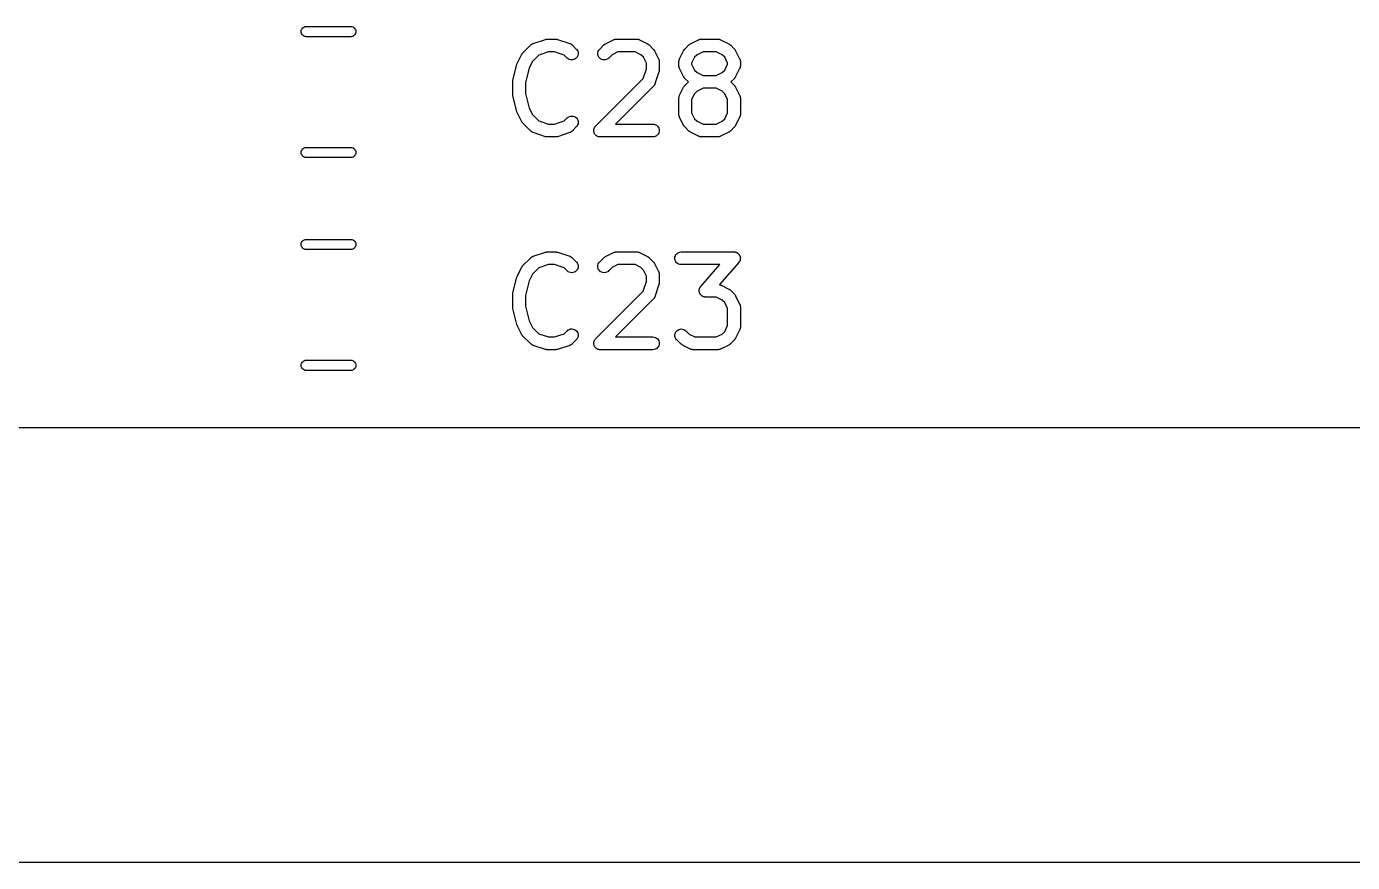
# Model space of a CAD drawing. Extents: x 50 to 150, y -150 to -50.
# Drawn here: x 98.95 to 114.53, y -150.05 to -140.23 of the extents above; entities that cross this region are included whole.
import ezdxf

# ---------------------------------------------------------------- set-up
doc = ezdxf.new("R2010")
doc.units = 0
doc.layers.add('BLACK', color=7, linetype='CONTINUOUS')

msp = doc.modelspace()

# ---------------------------------------------------------------- linework, layer by layer
at = {"layer": 'BLACK', "linetype": 'CONTINUOUS'}
for p, q in [((102.178, -140.29), (102.18, -140.278)), ((102.18, -140.302), (102.178, -140.29)), ((102.18, -140.278), (102.183, -140.267)), ((102.183, -140.313), (102.18, -140.302)), ((102.183, -140.267), (102.189, -140.257)), ((102.189, -140.323), (102.183, -140.313)), ((102.189, -140.257), (102.196, -140.247)), ((102.196, -140.247), (102.205, -140.24)), ((102.205, -140.24), (102.216, -140.234)), ((102.216, -140.234), (102.227, -140.231)), ((102.227, -140.231), (102.236, -140.23)), ((102.236, -140.23), (102.764, -140.23)), ((102.764, -140.23), (102.773, -140.231)), ((102.773, -140.231), (102.784, -140.234)), ((102.784, -140.234), (102.795, -140.24)), ((102.795, -140.24), (102.804, -140.247)), ((102.804, -140.247), (102.811, -140.257)), ((102.811, -140.257), (102.817, -140.267)), ((102.817, -140.313), (102.811, -140.323)), ((102.817, -140.267), (102.82, -140.278)), ((102.82, -140.302), (102.817, -140.313)), ((102.82, -140.278), (102.822, -140.29)), ((102.822, -140.29), (102.82, -140.302)), ((102.196, -140.333), (102.189, -140.323)), ((102.205, -140.34), (102.196, -140.333)), ((102.216, -140.346), (102.205, -140.34)), ((102.227, -140.349), (102.216, -140.346)), ((102.236, -140.35), (102.227, -140.349)), ((102.764, -140.35), (102.236, -140.35)), ((102.773, -140.349), (102.764, -140.35)), ((102.784, -140.346), (102.773, -140.349)), ((102.795, -140.34), (102.784, -140.346)), ((102.804, -140.333), (102.795, -140.34)), ((102.811, -140.323), (102.804, -140.333)), ((104.78, -140.542), (104.876, -140.447)), ((104.876, -140.446), (104.878, -140.445)), ((104.876, -140.447), (104.876, -140.446)), ((104.878, -140.445), (104.88, -140.443)), ((104.88, -140.443), (104.884, -140.44)), ((104.884, -140.44), (104.888, -140.437)), ((104.888, -140.437), (104.89, -140.436)), ((104.89, -140.436), (104.891, -140.435)), ((104.891, -140.435), (104.896, -140.433)), ((104.896, -140.433), (104.901, -140.43)), ((104.901, -140.43), (104.903, -140.43)), ((104.903, -140.43), (104.905, -140.429)), ((104.905, -140.429), (105.048, -140.381)), ((105.048, -140.381), (105.049, -140.381)), ((105.049, -140.381), (105.053, -140.38)), ((105.053, -140.38), (105.057, -140.379)), ((105.057, -140.379), (105.06, -140.379)), ((105.06, -140.379), (105.063, -140.378)), ((105.063, -140.378), (105.067, -140.378)), ((105.067, -140.378), (105.071, -140.377)), ((105.071, -140.377), (105.167, -140.377)), ((105.167, -140.377), (105.168, -140.377)), ((105.168, -140.377), (105.172, -140.378)), ((105.172, -140.378), (105.176, -140.378)), ((105.176, -140.378), (105.179, -140.379)), ((105.179, -140.379), (105.182, -140.379)), ((105.182, -140.379), (105.186, -140.38)), ((105.186, -140.38), (105.19, -140.381)), ((105.19, -140.381), (105.333, -140.429)), ((105.333, -140.429), (105.334, -140.429)), ((105.334, -140.429), (105.336, -140.43)), ((105.336, -140.43), (105.338, -140.431)), ((105.338, -140.431), (105.343, -140.433)), ((105.343, -140.433), (105.348, -140.435)), ((105.348, -140.435), (105.349, -140.437)), ((105.349, -140.437), (105.351, -140.438)), ((105.351, -140.438), (105.355, -140.441)), ((105.355, -140.441), (105.359, -140.444)), ((105.359, -140.444), (105.361, -140.446)), ((105.361, -140.446), (105.363, -140.447)), ((105.363, -140.447), (105.41, -140.495)), ((105.685, -140.495), (105.733, -140.447)), ((105.733, -140.446), (105.737, -140.444)), ((105.733, -140.447), (105.733, -140.446)), ((105.737, -140.444), (105.74, -140.441)), ((105.74, -140.441), (105.742, -140.439)), ((105.742, -140.439), (105.745, -140.437)), ((105.745, -140.437), (105.749, -140.435)), ((105.749, -140.435), (105.752, -140.433)), ((105.752, -140.433), (105.847, -140.385)), ((105.847, -140.385), (105.848, -140.385)), ((105.848, -140.385), (105.85, -140.384)), ((105.85, -140.384), (105.852, -140.383)), ((105.852, -140.383), (105.857, -140.382)), ((105.857, -140.382), (105.862, -140.38)), ((105.862, -140.38), (105.864, -140.379)), ((105.864, -140.379), (105.866, -140.379)), ((105.866, -140.379), (105.871, -140.378)), ((105.871, -140.378), (105.877, -140.378)), ((105.877, -140.378), (105.879, -140.378)), ((105.879, -140.378), (105.881, -140.377)), ((105.881, -140.377), (106.119, -140.377)), ((106.119, -140.377), (106.12, -140.377)), ((106.12, -140.377), (106.122, -140.378)), ((106.122, -140.378), (106.124, -140.378)), ((106.124, -140.378), (106.13, -140.378)), ((106.13, -140.378), (106.135, -140.379)), ((106.135, -140.379), (106.137, -140.38)), ((106.137, -140.38), (106.139, -140.38)), ((106.139, -140.38), (106.144, -140.382)), ((106.144, -140.382), (106.149, -140.383)), ((106.149, -140.383), (106.151, -140.385)), ((106.151, -140.385), (106.153, -140.385)), ((106.153, -140.385), (106.248, -140.433)), ((106.248, -140.433), (106.249, -140.433)), ((106.249, -140.433), (106.252, -140.436)), ((106.252, -140.436), (106.256, -140.438)), ((106.256, -140.438), (106.258, -140.44)), ((106.258, -140.44), (106.261, -140.441)), ((106.261, -140.441), (106.264, -140.444)), ((106.264, -140.444), (106.267, -140.447)), ((106.267, -140.447), (106.315, -140.495)), ((106.685, -140.495), (106.733, -140.447)), ((106.733, -140.446), (106.737, -140.444)), ((106.733, -140.447), (106.733, -140.446)), ((106.737, -140.444), (106.74, -140.441)), ((106.74, -140.441), (106.742, -140.439)), ((106.742, -140.439), (106.745, -140.437)), ((106.745, -140.437), (106.749, -140.435)), ((106.749, -140.435), (106.752, -140.433)), ((106.752, -140.433), (106.847, -140.385)), ((106.847, -140.385), (106.848, -140.385)), ((106.848, -140.385), (106.85, -140.384)), ((106.85, -140.384), (106.852, -140.383)), ((106.852, -140.383), (106.857, -140.382)), ((106.857, -140.382), (106.862, -140.38)), ((106.862, -140.38), (106.864, -140.379)), ((106.864, -140.379), (106.866, -140.379)), ((106.866, -140.379), (106.871, -140.378)), ((106.871, -140.378), (106.877, -140.378)), ((106.877, -140.378), (106.879, -140.378)), ((106.879, -140.378), (106.881, -140.377)), ((106.881, -140.377), (107.071, -140.377)), ((107.071, -140.377), (107.072, -140.377)), ((107.072, -140.377), (107.075, -140.378)), ((107.075, -140.378), (107.077, -140.378)), ((107.077, -140.378), (107.082, -140.378)), ((107.082, -140.378), (107.087, -140.379)), ((107.087, -140.379), (107.089, -140.38)), ((107.089, -140.38), (107.091, -140.38)), ((107.091, -140.38), (107.096, -140.382)), ((107.096, -140.382), (107.101, -140.383)), ((107.101, -140.383), (107.103, -140.385)), ((107.103, -140.385), (107.105, -140.385)), ((107.105, -140.385), (107.2, -140.433)), ((107.2, -140.433), (107.201, -140.433)), ((107.201, -140.433), (107.205, -140.436)), ((107.205, -140.436), (107.208, -140.438)), ((107.208, -140.438), (107.211, -140.44)), ((107.211, -140.44), (107.213, -140.441)), ((107.213, -140.441), (107.216, -140.444)), ((107.216, -140.444), (107.22, -140.447)), ((107.22, -140.447), (107.267, -140.495)), ((104.719, -140.657), (104.766, -140.562)), ((104.766, -140.562), (104.767, -140.561)), ((104.767, -140.561), (104.769, -140.557)), ((104.769, -140.557), (104.771, -140.554)), ((104.771, -140.554), (104.773, -140.551)), ((104.773, -140.551), (104.775, -140.548)), ((104.775, -140.548), (104.778, -140.545)), ((104.778, -140.545), (104.78, -140.542)), ((104.969, -140.566), (104.895, -140.64)), ((105.084, -140.527), (104.969, -140.566)), ((105.154, -140.527), (105.084, -140.527)), ((105.269, -140.566), (105.154, -140.527)), ((105.304, -140.601), (105.269, -140.566)), ((105.315, -140.61), (105.304, -140.601)), ((105.328, -140.617), (105.315, -140.61)), ((105.342, -140.621), (105.328, -140.617)), ((105.357, -140.623), (105.342, -140.621)), ((105.371, -140.621), (105.357, -140.623)), ((105.385, -140.617), (105.371, -140.621)), ((105.398, -140.61), (105.385, -140.617)), ((105.41, -140.601), (105.398, -140.61)), ((105.41, -140.495), (105.411, -140.495)), ((105.419, -140.59), (105.41, -140.601)), ((105.411, -140.495), (105.42, -140.507)), ((105.426, -140.577), (105.419, -140.59)), ((105.42, -140.507), (105.427, -140.52)), ((105.431, -140.563), (105.426, -140.577)), ((105.427, -140.52), (105.431, -140.534)), ((105.431, -140.534), (105.432, -140.548)), ((105.432, -140.548), (105.431, -140.563)), ((105.663, -140.547), (105.665, -140.533)), ((105.664, -140.562), (105.663, -140.547)), ((105.669, -140.576), (105.664, -140.562)), ((105.665, -140.533), (105.669, -140.519)), ((105.669, -140.519), (105.676, -140.506)), ((105.675, -140.589), (105.669, -140.576)), ((105.685, -140.6), (105.675, -140.589)), ((105.676, -140.506), (105.685, -140.495)), ((105.696, -140.61), (105.685, -140.6)), ((105.709, -140.617), (105.696, -140.61)), ((105.723, -140.621), (105.709, -140.617)), ((105.737, -140.623), (105.723, -140.621)), ((105.752, -140.621), (105.737, -140.623)), ((105.766, -140.617), (105.752, -140.621)), ((105.779, -140.611), (105.766, -140.617)), ((105.79, -140.601), (105.779, -140.611)), ((105.791, -140.601), (105.79, -140.601)), ((105.83, -140.562), (105.791, -140.601)), ((105.899, -140.527), (105.83, -140.562)), ((106.101, -140.527), (105.899, -140.527)), ((106.17, -140.562), (106.101, -140.527)), ((106.2, -140.592), (106.17, -140.562)), ((106.235, -140.661), (106.2, -140.592)), ((106.315, -140.495), (106.316, -140.495)), ((106.316, -140.495), (106.318, -140.499)), ((106.318, -140.499), (106.321, -140.502)), ((106.321, -140.502), (106.323, -140.504)), ((106.323, -140.504), (106.325, -140.507)), ((106.325, -140.507), (106.327, -140.511)), ((106.327, -140.511), (106.329, -140.514)), ((106.329, -140.514), (106.377, -140.609)), ((106.377, -140.609), (106.377, -140.61)), ((106.377, -140.61), (106.378, -140.612)), ((106.378, -140.612), (106.379, -140.614)), ((106.379, -140.614), (106.38, -140.619)), ((106.38, -140.619), (106.382, -140.624)), ((106.382, -140.624), (106.382, -140.626)), ((106.382, -140.626), (106.383, -140.628)), ((106.383, -140.628), (106.384, -140.633)), ((106.617, -140.627), (106.618, -140.625)), ((106.617, -140.632), (106.617, -140.627)), ((106.618, -140.623), (106.62, -140.618)), ((106.618, -140.625), (106.618, -140.623)), ((106.62, -140.618), (106.622, -140.613)), ((106.622, -140.613), (106.623, -140.611)), ((106.623, -140.609), (106.671, -140.514)), ((106.623, -140.611), (106.623, -140.609)), ((106.671, -140.513), (106.674, -140.51)), ((106.671, -140.514), (106.671, -140.513)), ((106.674, -140.51), (106.676, -140.506)), ((106.676, -140.506), (106.678, -140.503)), ((106.678, -140.503), (106.679, -140.501)), ((106.679, -140.501), (106.682, -140.498)), ((106.682, -140.498), (106.685, -140.495)), ((106.8, -140.592), (106.765, -140.661)), ((106.83, -140.562), (106.8, -140.592)), ((106.899, -140.527), (106.83, -140.562)), ((107.054, -140.527), (106.899, -140.527)), ((107.122, -140.562), (107.054, -140.527)), ((107.153, -140.592), (107.122, -140.562)), ((107.187, -140.661), (107.153, -140.592)), ((107.267, -140.495), (107.268, -140.495)), ((107.268, -140.495), (107.271, -140.499)), ((107.271, -140.499), (107.274, -140.502)), ((107.274, -140.502), (107.275, -140.504)), ((107.275, -140.504), (107.277, -140.507)), ((107.277, -140.507), (107.279, -140.511)), ((107.279, -140.511), (107.281, -140.514)), ((107.281, -140.514), (107.329, -140.609)), ((107.329, -140.609), (107.329, -140.61)), ((107.329, -140.61), (107.33, -140.612)), ((107.33, -140.612), (107.331, -140.614)), ((107.331, -140.614), (107.333, -140.619)), ((107.333, -140.619), (107.334, -140.624)), ((107.334, -140.624), (107.335, -140.626)), ((107.335, -140.626), (107.335, -140.628)), ((107.335, -140.628), (107.336, -140.633)), ((104.665, -140.863), (104.713, -140.672)), ((104.713, -140.671), (104.716, -140.664)), ((104.713, -140.672), (104.713, -140.671)), ((104.713, -140.671), (104.713, -140.671)), ((104.713, -140.671), (104.713, -140.671)), ((104.716, -140.664), (104.718, -140.658)), ((104.718, -140.658), (104.719, -140.657)), ((104.719, -140.657), (104.719, -140.657)), ((104.856, -140.717), (104.813, -140.89)), ((104.895, -140.64), (104.856, -140.717)), ((106.196, -140.84), (106.235, -140.726)), ((106.235, -140.726), (106.235, -140.661)), ((106.381, -140.762), (106.333, -140.905)), ((106.382, -140.758), (106.381, -140.762)), ((106.383, -140.754), (106.382, -140.758)), ((106.384, -140.748), (106.383, -140.751)), ((106.383, -140.751), (106.383, -140.754)), ((106.384, -140.633), (106.384, -140.638)), ((106.384, -140.638), (106.384, -140.641)), ((106.384, -140.641), (106.385, -140.643)), ((106.385, -140.739), (106.384, -140.743)), ((106.384, -140.743), (106.384, -140.748)), ((106.385, -140.643), (106.385, -140.738)), ((106.385, -140.738), (106.385, -140.739)), ((106.615, -140.642), (106.616, -140.64)), ((106.615, -140.643), (106.615, -140.642)), ((106.615, -140.69), (106.615, -140.643)), ((106.616, -140.693), (106.615, -140.69)), ((106.616, -140.637), (106.617, -140.632)), ((106.616, -140.64), (106.616, -140.637)), ((106.616, -140.695), (106.616, -140.693)), ((106.616, -140.7), (106.616, -140.695)), ((106.617, -140.705), (106.616, -140.7)), ((106.618, -140.707), (106.617, -140.705)), ((106.618, -140.709), (106.618, -140.707)), ((106.62, -140.714), (106.618, -140.709)), ((106.621, -140.719), (106.62, -140.714)), ((106.622, -140.721), (106.621, -140.719)), ((106.623, -140.723), (106.622, -140.721)), ((106.623, -140.724), (106.623, -140.723)), ((106.671, -140.819), (106.623, -140.724)), ((106.765, -140.661), (106.765, -140.673)), ((106.765, -140.673), (106.8, -140.741)), ((106.8, -140.741), (106.83, -140.772)), ((106.83, -140.772), (106.899, -140.806)), ((107.054, -140.806), (107.122, -140.772)), ((107.122, -140.772), (107.153, -140.741)), ((107.153, -140.741), (107.187, -140.673)), ((107.187, -140.673), (107.187, -140.661)), ((107.329, -140.724), (107.281, -140.819)), ((107.33, -140.722), (107.329, -140.724)), ((107.331, -140.72), (107.33, -140.722)), ((107.332, -140.715), (107.331, -140.72)), ((107.334, -140.71), (107.332, -140.715)), ((107.335, -140.708), (107.334, -140.71)), ((107.336, -140.701), (107.335, -140.706)), ((107.335, -140.706), (107.335, -140.708)), ((107.336, -140.633), (107.337, -140.638)), ((107.337, -140.696), (107.336, -140.701)), ((107.337, -140.638), (107.337, -140.641)), ((107.337, -140.641), (107.337, -140.643)), ((107.337, -140.643), (107.337, -140.69)), ((107.337, -140.69), (107.337, -140.692)), ((107.337, -140.692), (107.337, -140.694)), ((107.337, -140.694), (107.337, -140.696)), ((104.663, -140.877), (104.664, -140.871)), ((104.663, -140.879), (104.663, -140.877)), ((104.663, -140.88), (104.663, -140.879)), ((104.663, -140.881), (104.663, -140.88)), ((104.663, -141.024), (104.663, -140.881)), ((104.664, -140.871), (104.665, -140.865)), ((104.665, -140.864), (104.665, -140.863)), ((104.665, -140.865), (104.665, -140.864)), ((104.813, -140.89), (104.813, -141.015)), ((105.637, -141.399), (106.196, -140.84)), ((106.315, -140.934), (105.872, -141.377)), ((106.316, -140.932), (106.315, -140.934)), ((106.318, -140.931), (106.316, -140.932)), ((106.321, -140.927), (106.318, -140.931)), ((106.324, -140.923), (106.321, -140.927)), ((106.325, -140.921), (106.324, -140.923)), ((106.327, -140.919), (106.325, -140.921)), ((106.329, -140.914), (106.327, -140.919)), ((106.331, -140.91), (106.329, -140.914)), ((106.332, -140.908), (106.331, -140.91)), ((106.333, -140.906), (106.332, -140.908)), ((106.333, -140.905), (106.333, -140.906)), ((106.673, -140.823), (106.671, -140.819)), ((106.671, -140.942), (106.674, -140.938)), ((106.675, -140.827), (106.673, -140.823)), ((106.674, -140.938), (106.676, -140.934)), ((106.677, -140.829), (106.675, -140.827)), ((106.676, -140.934), (106.678, -140.932)), ((106.679, -140.832), (106.677, -140.829)), ((106.678, -140.932), (106.679, -140.929)), ((106.682, -140.835), (106.679, -140.832)), ((106.679, -140.929), (106.682, -140.926)), ((106.684, -140.838), (106.682, -140.835)), ((106.682, -140.926), (106.685, -140.923)), ((106.685, -140.839), (106.684, -140.838)), ((106.727, -140.881), (106.685, -140.839)), ((106.685, -140.923), (106.727, -140.881)), ((106.899, -140.806), (107.054, -140.806)), ((107.267, -140.839), (107.225, -140.881)), ((107.225, -140.881), (107.267, -140.923)), ((107.27, -140.835), (107.267, -140.839)), ((107.267, -140.923), (107.268, -140.924)), ((107.268, -140.924), (107.271, -140.927)), ((107.273, -140.832), (107.27, -140.835)), ((107.271, -140.927), (107.274, -140.93)), ((107.275, -140.83), (107.273, -140.832)), ((107.274, -140.93), (107.275, -140.933)), ((107.277, -140.827), (107.275, -140.83)), ((107.275, -140.933), (107.277, -140.935)), ((107.279, -140.824), (107.277, -140.827)), ((107.277, -140.935), (107.279, -140.939)), ((107.281, -140.82), (107.279, -140.824)), ((107.279, -140.939), (107.281, -140.943)), ((107.281, -140.819), (107.281, -140.82)), ((104.663, -141.025), (104.663, -141.024)), ((104.663, -141.026), (104.663, -141.025)), ((104.664, -141.032), (104.663, -141.026)), ((104.665, -141.038), (104.664, -141.032)), ((104.665, -141.04), (104.665, -141.038)), ((104.665, -141.041), (104.665, -141.04)), ((104.665, -141.042), (104.665, -141.041)), ((104.713, -141.232), (104.665, -141.042)), ((104.813, -141.015), (104.856, -141.188)), ((106.615, -141.07), (106.616, -141.068)), ((106.615, -141.071), (106.615, -141.07)), ((106.615, -141.262), (106.615, -141.071)), ((106.616, -141.066), (106.617, -141.061)), ((106.616, -141.068), (106.616, -141.066)), ((106.617, -141.056), (106.618, -141.054)), ((106.617, -141.061), (106.617, -141.056)), ((106.618, -141.052), (106.62, -141.047)), ((106.618, -141.054), (106.618, -141.052)), ((106.62, -141.047), (106.622, -141.042)), ((106.622, -141.042), (106.623, -141.04)), ((106.623, -141.038), (106.671, -140.943)), ((106.623, -141.04), (106.623, -141.038)), ((106.671, -140.943), (106.671, -140.942)), ((106.8, -141.021), (106.765, -141.089)), ((106.765, -141.089), (106.765, -141.244)), ((106.83, -140.99), (106.8, -141.021)), ((106.899, -140.956), (106.83, -140.99)), ((107.054, -140.956), (106.899, -140.956)), ((107.122, -140.99), (107.054, -140.956)), ((107.153, -141.021), (107.122, -140.99)), ((107.187, -141.089), (107.153, -141.021)), ((107.187, -141.244), (107.187, -141.089)), ((107.281, -140.943), (107.329, -141.038)), ((107.329, -141.038), (107.329, -141.039)), ((107.329, -141.039), (107.33, -141.041)), ((107.33, -141.041), (107.331, -141.043)), ((107.331, -141.043), (107.333, -141.048)), ((107.333, -141.048), (107.334, -141.053)), ((107.334, -141.053), (107.335, -141.055)), ((107.335, -141.055), (107.335, -141.057)), ((107.335, -141.057), (107.336, -141.062)), ((107.336, -141.062), (107.337, -141.067)), ((107.337, -141.067), (107.337, -141.069)), ((107.337, -141.069), (107.337, -141.071)), ((107.337, -141.071), (107.337, -141.262)), ((104.713, -141.233), (104.713, -141.232)), ((104.716, -141.24), (104.713, -141.233)), ((104.713, -141.233), (104.713, -141.233)), ((104.718, -141.246), (104.716, -141.24)), ((104.718, -141.247), (104.718, -141.246)), ((104.719, -141.248), (104.718, -141.247)), ((104.718, -141.247), (104.718, -141.247)), ((104.766, -141.343), (104.719, -141.248)), ((104.856, -141.188), (104.895, -141.265)), ((106.765, -141.244), (106.8, -141.313)), ((107.153, -141.313), (107.187, -141.244)), ((104.768, -141.347), (104.766, -141.343)), ((104.77, -141.35), (104.768, -141.347)), ((104.772, -141.353), (104.77, -141.35)), ((104.774, -141.355), (104.772, -141.353)), ((104.777, -141.359), (104.774, -141.355)), ((104.78, -141.362), (104.777, -141.359)), ((104.78, -141.363), (104.78, -141.362)), ((104.876, -141.458), (104.78, -141.363)), ((104.895, -141.265), (104.969, -141.339)), ((104.969, -141.339), (105.084, -141.377)), ((105.084, -141.377), (105.154, -141.377)), ((105.154, -141.377), (105.269, -141.339)), ((105.269, -141.339), (105.304, -141.304)), ((105.304, -141.304), (105.305, -141.303)), ((105.305, -141.303), (105.316, -141.294)), ((105.316, -141.294), (105.329, -141.288)), ((105.329, -141.288), (105.343, -141.283)), ((105.343, -141.283), (105.358, -141.282)), ((105.358, -141.282), (105.372, -141.284)), ((105.372, -141.284), (105.386, -141.288)), ((105.386, -141.288), (105.399, -141.295)), ((105.399, -141.295), (105.411, -141.304)), ((105.419, -141.399), (105.41, -141.41)), ((105.411, -141.304), (105.42, -141.316)), ((105.426, -141.386), (105.419, -141.399)), ((105.42, -141.316), (105.427, -141.329)), ((105.431, -141.372), (105.426, -141.386)), ((105.427, -141.329), (105.431, -141.343)), ((105.431, -141.343), (105.432, -141.357)), ((105.432, -141.357), (105.431, -141.372)), ((105.628, -141.41), (105.633, -141.405)), ((105.633, -141.405), (105.637, -141.399)), ((105.872, -141.377), (106.31, -141.377)), ((106.31, -141.377), (106.311, -141.377)), ((106.311, -141.377), (106.325, -141.379)), ((106.325, -141.379), (106.339, -141.383)), ((106.339, -141.383), (106.352, -141.39)), ((106.352, -141.39), (106.363, -141.4)), ((106.363, -141.4), (106.372, -141.411)), ((106.616, -141.264), (106.615, -141.262)), ((106.616, -141.266), (106.616, -141.264)), ((106.616, -141.271), (106.616, -141.266)), ((106.617, -141.276), (106.616, -141.271)), ((106.618, -141.279), (106.617, -141.276)), ((106.618, -141.281), (106.618, -141.279)), ((106.62, -141.286), (106.618, -141.281)), ((106.621, -141.29), (106.62, -141.286)), ((106.622, -141.292), (106.621, -141.29)), ((106.623, -141.295), (106.622, -141.292)), ((106.671, -141.391), (106.623, -141.295)), ((106.623, -141.295), (106.623, -141.295)), ((106.673, -141.394), (106.671, -141.391)), ((106.675, -141.398), (106.673, -141.394)), ((106.677, -141.4), (106.675, -141.398)), ((106.679, -141.403), (106.677, -141.4)), ((106.682, -141.406), (106.679, -141.403)), ((106.684, -141.409), (106.682, -141.406)), ((106.8, -141.313), (106.83, -141.343)), ((106.83, -141.343), (106.899, -141.377)), ((106.899, -141.377), (107.054, -141.377)), ((107.054, -141.377), (107.122, -141.343)), ((107.122, -141.343), (107.153, -141.313)), ((107.27, -141.407), (107.267, -141.41)), ((107.273, -141.404), (107.27, -141.407)), ((107.275, -141.401), (107.273, -141.404)), ((107.277, -141.399), (107.275, -141.401)), ((107.279, -141.395), (107.277, -141.399)), ((107.281, -141.392), (107.279, -141.395)), ((107.329, -141.295), (107.281, -141.391)), ((107.281, -141.391), (107.281, -141.392)), ((107.33, -141.293), (107.329, -141.295)), ((107.331, -141.291), (107.33, -141.293)), ((107.332, -141.287), (107.331, -141.291)), ((107.334, -141.282), (107.332, -141.287)), ((107.335, -141.28), (107.334, -141.282)), ((107.336, -141.272), (107.335, -141.277)), ((107.335, -141.277), (107.335, -141.28)), ((107.337, -141.267), (107.336, -141.272)), ((107.337, -141.262), (107.337, -141.263)), ((107.337, -141.263), (107.337, -141.265)), ((107.337, -141.265), (107.337, -141.267)), ((104.877, -141.459), (104.876, -141.458)), ((104.879, -141.461), (104.877, -141.459)), ((104.883, -141.464), (104.879, -141.461)), ((104.887, -141.467), (104.883, -141.464)), ((104.889, -141.468), (104.887, -141.467)), ((104.891, -141.469), (104.889, -141.468)), ((104.895, -141.472), (104.891, -141.469)), ((104.9, -141.474), (104.895, -141.472)), ((104.902, -141.475), (104.9, -141.474)), ((104.904, -141.476), (104.902, -141.475)), ((104.905, -141.476), (104.904, -141.476)), ((105.048, -141.524), (104.905, -141.476)), ((105.052, -141.524), (105.048, -141.524)), ((105.056, -141.526), (105.052, -141.524)), ((105.059, -141.526), (105.056, -141.526)), ((105.062, -141.527), (105.059, -141.526)), ((105.066, -141.527), (105.062, -141.527)), ((105.07, -141.527), (105.066, -141.527)), ((105.071, -141.527), (105.07, -141.527)), ((105.167, -141.527), (105.071, -141.527)), ((105.171, -141.527), (105.167, -141.527)), ((105.175, -141.527), (105.171, -141.527)), ((105.178, -141.526), (105.175, -141.527)), ((105.181, -141.526), (105.178, -141.526)), ((105.185, -141.525), (105.181, -141.526)), ((105.189, -141.524), (105.185, -141.525)), ((105.19, -141.524), (105.189, -141.524)), ((105.333, -141.476), (105.19, -141.524)), ((105.335, -141.475), (105.333, -141.476)), ((105.337, -141.474), (105.335, -141.475)), ((105.342, -141.472), (105.337, -141.474)), ((105.347, -141.47), (105.342, -141.472)), ((105.348, -141.469), (105.347, -141.47)), ((105.35, -141.468), (105.348, -141.469)), ((105.354, -141.464), (105.35, -141.468)), ((105.359, -141.462), (105.354, -141.464)), ((105.36, -141.46), (105.359, -141.462)), ((105.362, -141.459), (105.36, -141.46)), ((105.363, -141.458), (105.362, -141.459)), ((105.41, -141.41), (105.363, -141.458)), ((105.615, -141.452), (105.616, -141.445)), ((105.616, -141.459), (105.615, -141.452)), ((105.615, -141.452), (105.615, -141.452)), ((105.615, -141.452), (105.615, -141.452)), ((105.616, -141.445), (105.617, -141.438)), ((105.617, -141.466), (105.616, -141.459)), ((105.617, -141.437), (105.619, -141.43)), ((105.617, -141.438), (105.617, -141.437)), ((105.617, -141.437), (105.617, -141.437)), ((105.617, -141.467), (105.617, -141.466)), ((105.619, -141.474), (105.617, -141.467)), ((105.617, -141.467), (105.617, -141.467)), ((105.619, -141.43), (105.621, -141.424)), ((105.621, -141.48), (105.619, -141.474)), ((105.621, -141.423), (105.625, -141.417)), ((105.621, -141.424), (105.621, -141.423)), ((105.621, -141.423), (105.621, -141.423)), ((105.621, -141.481), (105.621, -141.48)), ((105.624, -141.487), (105.621, -141.481)), ((105.621, -141.481), (105.621, -141.481)), ((105.628, -141.493), (105.624, -141.487)), ((105.625, -141.417), (105.628, -141.411)), ((105.628, -141.411), (105.628, -141.41)), ((105.628, -141.411), (105.628, -141.411)), ((105.628, -141.494), (105.628, -141.493)), ((105.632, -141.499), (105.628, -141.494)), ((105.628, -141.494), (105.628, -141.494)), ((105.637, -141.505), (105.632, -141.499)), ((105.643, -141.51), (105.637, -141.505)), ((105.637, -141.505), (105.637, -141.505)), ((105.637, -141.505), (105.637, -141.505)), ((105.648, -141.514), (105.643, -141.51)), ((105.655, -141.518), (105.648, -141.514)), ((105.648, -141.514), (105.648, -141.514)), ((105.648, -141.514), (105.648, -141.514)), ((105.661, -141.521), (105.655, -141.518)), ((105.668, -141.524), (105.661, -141.521)), ((105.661, -141.521), (105.661, -141.521)), ((105.661, -141.521), (105.661, -141.521)), ((105.675, -141.526), (105.668, -141.524)), ((105.682, -141.527), (105.675, -141.526)), ((105.675, -141.526), (105.675, -141.526)), ((105.675, -141.526), (105.675, -141.526)), ((105.689, -141.527), (105.682, -141.527)), ((105.69, -141.527), (105.689, -141.527)), ((106.31, -141.527), (105.69, -141.527)), ((105.69, -141.527), (105.69, -141.527)), ((105.69, -141.527), (105.69, -141.527)), ((105.69, -141.527), (105.69, -141.527)), ((106.324, -141.526), (106.31, -141.527)), ((106.338, -141.522), (106.324, -141.526)), ((106.351, -141.515), (106.338, -141.522)), ((106.362, -141.506), (106.351, -141.515)), ((106.372, -141.494), (106.362, -141.506)), ((106.372, -141.411), (106.379, -141.424)), ((106.379, -141.481), (106.372, -141.494)), ((106.379, -141.424), (106.383, -141.438)), ((106.383, -141.467), (106.379, -141.481)), ((106.383, -141.438), (106.385, -141.453)), ((106.385, -141.453), (106.383, -141.467)), ((106.685, -141.41), (106.684, -141.409)), ((106.733, -141.458), (106.685, -141.41)), ((106.736, -141.46), (106.733, -141.458)), ((106.739, -141.463), (106.736, -141.46)), ((106.742, -141.465), (106.739, -141.463)), ((106.744, -141.467), (106.742, -141.465)), ((106.748, -141.469), (106.744, -141.467)), ((106.751, -141.471), (106.748, -141.469)), ((106.752, -141.472), (106.751, -141.471)), ((106.847, -141.519), (106.752, -141.472)), ((106.849, -141.52), (106.847, -141.519)), ((106.851, -141.521), (106.849, -141.52)), ((106.856, -141.523), (106.851, -141.521)), ((106.861, -141.525), (106.856, -141.523)), ((106.863, -141.525), (106.861, -141.525)), ((106.865, -141.526), (106.863, -141.525)), ((106.87, -141.526), (106.865, -141.526)), ((106.876, -141.527), (106.87, -141.526)), ((106.878, -141.527), (106.876, -141.527)), ((106.88, -141.527), (106.878, -141.527)), ((106.881, -141.527), (106.88, -141.527)), ((107.071, -141.527), (106.881, -141.527)), ((107.074, -141.527), (107.071, -141.527)), ((107.076, -141.527), (107.074, -141.527)), ((107.081, -141.526), (107.076, -141.527)), ((107.086, -141.526), (107.081, -141.526)), ((107.088, -141.525), (107.086, -141.526)), ((107.09, -141.525), (107.088, -141.525)), ((107.095, -141.523), (107.09, -141.525)), ((107.1, -141.522), (107.095, -141.523)), ((107.102, -141.521), (107.1, -141.522)), ((107.104, -141.52), (107.102, -141.521)), ((107.105, -141.519), (107.104, -141.52)), ((107.2, -141.472), (107.105, -141.519)), ((107.204, -141.47), (107.2, -141.472)), ((107.208, -141.468), (107.204, -141.47)), ((107.21, -141.466), (107.208, -141.468)), ((107.213, -141.464), (107.21, -141.466)), ((107.216, -141.461), (107.213, -141.464)), ((107.219, -141.459), (107.216, -141.461)), ((107.22, -141.458), (107.219, -141.459)), ((107.267, -141.41), (107.22, -141.458)), ((102.178, -141.71), (102.18, -141.698)), ((102.18, -141.722), (102.178, -141.71)), ((102.18, -141.698), (102.183, -141.687)), ((102.183, -141.687), (102.189, -141.677)), ((102.189, -141.677), (102.196, -141.667)), ((102.196, -141.667), (102.205, -141.66)), ((102.205, -141.66), (102.216, -141.654)), ((102.216, -141.654), (102.227, -141.651)), ((102.227, -141.651), (102.236, -141.65)), ((102.236, -141.65), (102.764, -141.65)), ((102.764, -141.65), (102.773, -141.651)), ((102.773, -141.651), (102.784, -141.654)), ((102.784, -141.654), (102.795, -141.66)), ((102.795, -141.66), (102.804, -141.667)), ((102.804, -141.667), (102.811, -141.677)), ((102.811, -141.677), (102.817, -141.687)), ((102.817, -141.687), (102.82, -141.698)), ((102.82, -141.698), (102.822, -141.71)), ((102.822, -141.71), (102.82, -141.722)), ((102.183, -141.733), (102.18, -141.722)), ((102.189, -141.743), (102.183, -141.733)), ((102.196, -141.753), (102.189, -141.743)), ((102.205, -141.76), (102.196, -141.753)), ((102.216, -141.766), (102.205, -141.76)), ((102.227, -141.769), (102.216, -141.766)), ((102.236, -141.77), (102.227, -141.769)), ((102.764, -141.77), (102.236, -141.77)), ((102.773, -141.769), (102.764, -141.77)), ((102.784, -141.766), (102.773, -141.769)), ((102.795, -141.76), (102.784, -141.766)), ((102.804, -141.753), (102.795, -141.76)), ((102.811, -141.743), (102.804, -141.753)), ((102.817, -141.733), (102.811, -141.743)), ((102.82, -141.722), (102.817, -141.733)), ((102.178, -142.79), (102.18, -142.778)), ((102.18, -142.802), (102.178, -142.79)), ((102.18, -142.778), (102.183, -142.767)), ((102.183, -142.813), (102.18, -142.802)), ((102.183, -142.767), (102.189, -142.757)), ((102.189, -142.757), (102.196, -142.747)), ((102.196, -142.747), (102.205, -142.74)), ((102.205, -142.74), (102.216, -142.734)), ((102.216, -142.734), (102.227, -142.731)), ((102.227, -142.731), (102.236, -142.73)), ((102.236, -142.73), (102.764, -142.73)), ((102.764, -142.73), (102.773, -142.731)), ((102.773, -142.731), (102.784, -142.734)), ((102.784, -142.734), (102.795, -142.74)), ((102.795, -142.74), (102.804, -142.747)), ((102.804, -142.747), (102.811, -142.757)), ((102.811, -142.757), (102.817, -142.767)), ((102.817, -142.767), (102.82, -142.778)), ((102.82, -142.802), (102.817, -142.813)), ((102.82, -142.778), (102.822, -142.79)), ((102.822, -142.79), (102.82, -142.802)), ((102.189, -142.823), (102.183, -142.813)), ((102.196, -142.833), (102.189, -142.823)), ((102.205, -142.84), (102.196, -142.833)), ((102.216, -142.846), (102.205, -142.84)), ((102.227, -142.849), (102.216, -142.846)), ((102.236, -142.85), (102.227, -142.849)), ((102.764, -142.85), (102.236, -142.85)), ((102.773, -142.849), (102.764, -142.85)), ((102.784, -142.846), (102.773, -142.849)), ((102.795, -142.84), (102.784, -142.846)), ((102.804, -142.833), (102.795, -142.84)), ((102.811, -142.823), (102.804, -142.833)), ((102.817, -142.813), (102.811, -142.823)), ((104.78, -143.042), (104.876, -142.947)), ((104.876, -142.946), (104.878, -142.945)), ((104.876, -142.947), (104.876, -142.946)), ((104.878, -142.945), (104.88, -142.943)), ((104.88, -142.943), (104.884, -142.94)), ((104.884, -142.94), (104.888, -142.937)), ((104.888, -142.937), (104.89, -142.936)), ((104.89, -142.936), (104.891, -142.935)), ((104.891, -142.935), (104.896, -142.933)), ((104.896, -142.933), (104.901, -142.93)), ((104.901, -142.93), (104.903, -142.93)), ((104.903, -142.93), (104.905, -142.929)), ((104.905, -142.929), (105.048, -142.881)), ((105.048, -142.881), (105.049, -142.881)), ((105.049, -142.881), (105.053, -142.88)), ((105.053, -142.88), (105.057, -142.879)), ((105.057, -142.879), (105.06, -142.879)), ((105.06, -142.879), (105.063, -142.878)), ((105.063, -142.878), (105.067, -142.878)), ((105.067, -142.878), (105.071, -142.877)), ((105.071, -142.877), (105.167, -142.877)), ((105.167, -142.877), (105.168, -142.877)), ((105.168, -142.877), (105.172, -142.878)), ((105.172, -142.878), (105.176, -142.878)), ((105.176, -142.878), (105.179, -142.879)), ((105.179, -142.879), (105.182, -142.879)), ((105.182, -142.879), (105.186, -142.88)), ((105.186, -142.88), (105.19, -142.881)), ((105.19, -142.881), (105.333, -142.929)), ((105.333, -142.929), (105.334, -142.929)), ((105.334, -142.929), (105.336, -142.93)), ((105.336, -142.93), (105.338, -142.931)), ((105.338, -142.931), (105.343, -142.933)), ((105.343, -142.933), (105.348, -142.935)), ((105.348, -142.935), (105.349, -142.937)), ((105.349, -142.937), (105.351, -142.938)), ((105.351, -142.938), (105.355, -142.941)), ((105.355, -142.941), (105.359, -142.944)), ((105.359, -142.944), (105.361, -142.946)), ((105.361, -142.946), (105.363, -142.947)), ((105.363, -142.947), (105.41, -142.995)), ((105.685, -142.995), (105.733, -142.947)), ((105.733, -142.946), (105.737, -142.944)), ((105.733, -142.947), (105.733, -142.946)), ((105.737, -142.944), (105.74, -142.941)), ((105.74, -142.941), (105.742, -142.939)), ((105.742, -142.939), (105.745, -142.937)), ((105.745, -142.937), (105.749, -142.935)), ((105.749, -142.935), (105.752, -142.933)), ((105.752, -142.933), (105.847, -142.885)), ((105.847, -142.885), (105.848, -142.885)), ((105.848, -142.885), (105.85, -142.884)), ((105.85, -142.884), (105.852, -142.883)), ((105.852, -142.883), (105.857, -142.882)), ((105.857, -142.882), (105.862, -142.88)), ((105.862, -142.88), (105.864, -142.879)), ((105.864, -142.879), (105.866, -142.879)), ((105.866, -142.879), (105.871, -142.878)), ((105.871, -142.878), (105.877, -142.878)), ((105.877, -142.878), (105.879, -142.878)), ((105.879, -142.878), (105.881, -142.877)), ((105.881, -142.877), (106.119, -142.877)), ((106.119, -142.877), (106.12, -142.877)), ((106.12, -142.877), (106.122, -142.878)), ((106.122, -142.878), (106.124, -142.878)), ((106.124, -142.878), (106.13, -142.878)), ((106.13, -142.878), (106.135, -142.879)), ((106.135, -142.879), (106.137, -142.88)), ((106.137, -142.88), (106.139, -142.88)), ((106.139, -142.88), (106.144, -142.882)), ((106.144, -142.882), (106.149, -142.883)), ((106.149, -142.883), (106.151, -142.885)), ((106.151, -142.885), (106.153, -142.885)), ((106.153, -142.885), (106.248, -142.933)), ((106.248, -142.933), (106.249, -142.933)), ((106.249, -142.933), (106.252, -142.936)), ((106.252, -142.936), (106.256, -142.938)), ((106.256, -142.938), (106.258, -142.94)), ((106.258, -142.94), (106.261, -142.941)), ((106.261, -142.941), (106.264, -142.944)), ((106.264, -142.944), (106.267, -142.947)), ((106.267, -142.947), (106.315, -142.995)), ((106.568, -142.952), (106.569, -142.937)), ((106.569, -142.966), (106.568, -142.952)), ((106.569, -142.937), (106.574, -142.923)), ((106.574, -142.923), (106.581, -142.91)), ((106.581, -142.91), (106.59, -142.899)), ((106.59, -142.899), (106.601, -142.89)), ((106.601, -142.89), (106.614, -142.883)), ((106.614, -142.883), (106.628, -142.879)), ((106.628, -142.879), (106.643, -142.877)), ((106.643, -142.877), (107.262, -142.877)), ((107.262, -142.877), (107.263, -142.877)), ((107.263, -142.877), (107.268, -142.878)), ((107.268, -142.878), (107.272, -142.878)), ((107.272, -142.878), (107.275, -142.879)), ((107.275, -142.879), (107.277, -142.879)), ((107.277, -142.879), (107.282, -142.88)), ((107.282, -142.88), (107.287, -142.882)), ((107.287, -142.882), (107.289, -142.883)), ((107.289, -142.883), (107.291, -142.883)), ((107.291, -142.883), (107.296, -142.886)), ((107.296, -142.886), (107.3, -142.888)), ((107.3, -142.888), (107.302, -142.889)), ((107.302, -142.889), (107.304, -142.89)), ((107.304, -142.89), (107.308, -142.894)), ((107.308, -142.894), (107.312, -142.896)), ((107.312, -142.896), (107.313, -142.898)), ((107.313, -142.898), (107.315, -142.9)), ((107.315, -142.9), (107.318, -142.904)), ((107.318, -142.904), (107.322, -142.907)), ((107.322, -142.907), (107.323, -142.909)), ((107.323, -142.909), (107.325, -142.911)), ((107.325, -142.911), (107.327, -142.915)), ((107.327, -142.915), (107.329, -142.919)), ((107.329, -142.919), (107.33, -142.922)), ((107.33, -142.922), (107.331, -142.924)), ((107.331, -142.924), (107.333, -142.929)), ((107.333, -142.929), (107.334, -142.933)), ((107.334, -142.933), (107.335, -142.936)), ((107.335, -142.936), (107.336, -142.938)), ((107.336, -142.938), (107.336, -142.943)), ((107.336, -142.943), (107.337, -142.948)), ((107.337, -142.953), (107.336, -142.958)), ((107.336, -142.958), (107.336, -142.962)), ((107.336, -142.962), (107.336, -142.965)), ((107.337, -142.948), (107.337, -142.95)), ((107.337, -142.95), (107.337, -142.953)), ((104.719, -143.157), (104.766, -143.062)), ((104.766, -143.062), (104.767, -143.061)), ((104.767, -143.061), (104.769, -143.057)), ((104.769, -143.057), (104.771, -143.054)), ((104.771, -143.054), (104.773, -143.051)), ((104.773, -143.051), (104.775, -143.048)), ((104.775, -143.048), (104.778, -143.045)), ((104.778, -143.045), (104.78, -143.042)), ((104.969, -143.066), (104.895, -143.14)), ((105.084, -143.027), (104.969, -143.066)), ((105.154, -143.027), (105.084, -143.027)), ((105.269, -143.066), (105.154, -143.027)), ((105.304, -143.101), (105.269, -143.066)), ((105.315, -143.11), (105.304, -143.101)), ((105.328, -143.117), (105.315, -143.11)), ((105.342, -143.121), (105.328, -143.117)), ((105.385, -143.117), (105.371, -143.121)), ((105.398, -143.11), (105.385, -143.117)), ((105.41, -143.101), (105.398, -143.11)), ((105.41, -142.995), (105.411, -142.995)), ((105.419, -143.09), (105.41, -143.101)), ((105.411, -142.995), (105.42, -143.007)), ((105.426, -143.077), (105.419, -143.09)), ((105.42, -143.007), (105.427, -143.02)), ((105.431, -143.063), (105.426, -143.077)), ((105.427, -143.02), (105.431, -143.034)), ((105.431, -143.034), (105.432, -143.048)), ((105.432, -143.048), (105.431, -143.063)), ((105.663, -143.047), (105.665, -143.033)), ((105.664, -143.062), (105.663, -143.047)), ((105.669, -143.076), (105.664, -143.062)), ((105.665, -143.033), (105.669, -143.019)), ((105.669, -143.019), (105.676, -143.006)), ((105.675, -143.089), (105.669, -143.076)), ((105.685, -143.1), (105.675, -143.089)), ((105.676, -143.006), (105.685, -142.995)), ((105.696, -143.11), (105.685, -143.1)), ((105.709, -143.117), (105.696, -143.11)), ((105.723, -143.121), (105.709, -143.117)), ((105.766, -143.117), (105.752, -143.121)), ((105.779, -143.111), (105.766, -143.117)), ((105.79, -143.101), (105.779, -143.111)), ((105.791, -143.101), (105.79, -143.101)), ((105.83, -143.062), (105.791, -143.101)), ((105.899, -143.027), (105.83, -143.062)), ((106.101, -143.027), (105.899, -143.027)), ((106.17, -143.062), (106.101, -143.027)), ((106.2, -143.092), (106.17, -143.062)), ((106.235, -143.161), (106.2, -143.092)), ((106.315, -142.995), (106.316, -142.995)), ((106.316, -142.995), (106.318, -142.999)), ((106.318, -142.999), (106.321, -143.002)), ((106.321, -143.002), (106.323, -143.004)), ((106.323, -143.004), (106.325, -143.007)), ((106.325, -143.007), (106.327, -143.011)), ((106.327, -143.011), (106.329, -143.014)), ((106.329, -143.014), (106.377, -143.109)), ((106.377, -143.109), (106.377, -143.11)), ((106.377, -143.11), (106.378, -143.112)), ((106.378, -143.112), (106.379, -143.114)), ((106.379, -143.114), (106.38, -143.119)), ((106.38, -143.119), (106.382, -143.124)), ((106.573, -142.98), (106.569, -142.966)), ((106.58, -142.993), (106.573, -142.98)), ((106.589, -143.005), (106.58, -142.993)), ((106.6, -143.014), (106.589, -143.005)), ((106.613, -143.021), (106.6, -143.014)), ((106.627, -143.026), (106.613, -143.021)), ((106.642, -143.027), (106.627, -143.026)), ((106.643, -143.027), (106.642, -143.027)), ((107.097, -143.027), (106.643, -143.027)), ((106.872, -143.284), (107.097, -143.027)), ((107.318, -143.002), (107.091, -143.261)), ((107.321, -142.998), (107.318, -143.002)), ((107.324, -142.994), (107.321, -142.998)), ((107.325, -142.992), (107.324, -142.994)), ((107.327, -142.99), (107.325, -142.992)), ((107.329, -142.986), (107.327, -142.99)), ((107.331, -142.981), (107.329, -142.986)), ((107.332, -142.979), (107.331, -142.981)), ((107.333, -142.977), (107.332, -142.979)), ((107.334, -142.972), (107.333, -142.977)), ((107.335, -142.967), (107.334, -142.972)), ((107.336, -142.965), (107.335, -142.967)), ((104.665, -143.363), (104.713, -143.172)), ((104.713, -143.171), (104.716, -143.164)), ((104.713, -143.172), (104.713, -143.171)), ((104.713, -143.171), (104.713, -143.171)), ((104.713, -143.171), (104.713, -143.171)), ((104.716, -143.164), (104.718, -143.158)), ((104.718, -143.158), (104.719, -143.157)), ((104.719, -143.157), (104.719, -143.157)), ((104.856, -143.217), (104.813, -143.39)), ((104.895, -143.14), (104.856, -143.217)), ((105.357, -143.123), (105.342, -143.121)), ((105.371, -143.121), (105.357, -143.123)), ((105.737, -143.123), (105.723, -143.121)), ((105.752, -143.121), (105.737, -143.123)), ((106.196, -143.34), (106.235, -143.226)), ((106.235, -143.226), (106.235, -143.161)), ((106.381, -143.262), (106.333, -143.405)), ((106.382, -143.258), (106.381, -143.262)), ((106.382, -143.124), (106.382, -143.126)), ((106.382, -143.126), (106.383, -143.128)), ((106.383, -143.254), (106.382, -143.258)), ((106.383, -143.128), (106.384, -143.133)), ((106.384, -143.248), (106.383, -143.251)), ((106.383, -143.251), (106.383, -143.254)), ((106.384, -143.133), (106.384, -143.138)), ((106.384, -143.138), (106.384, -143.141)), ((106.384, -143.141), (106.385, -143.143)), ((106.385, -143.239), (106.384, -143.243)), ((106.384, -143.243), (106.384, -143.248)), ((106.385, -143.143), (106.385, -143.238)), ((106.385, -143.238), (106.385, -143.239)), ((107.091, -143.261), (107.096, -143.263)), ((107.096, -143.263), (107.101, -143.264)), ((107.101, -143.264), (107.103, -143.265)), ((107.103, -143.265), (107.105, -143.266)), ((107.105, -143.266), (107.2, -143.314)), ((104.663, -143.377), (104.664, -143.371)), ((104.663, -143.379), (104.663, -143.377)), ((104.663, -143.38), (104.663, -143.379)), ((104.663, -143.381), (104.663, -143.38)), ((104.663, -143.524), (104.663, -143.381)), ((104.664, -143.371), (104.665, -143.365)), ((104.665, -143.364), (104.665, -143.363)), ((104.665, -143.365), (104.665, -143.364)), ((104.813, -143.39), (104.813, -143.515)), ((105.637, -143.899), (106.196, -143.34)), ((106.316, -143.432), (106.315, -143.434)), ((106.318, -143.431), (106.316, -143.432)), ((106.321, -143.427), (106.318, -143.431)), ((106.324, -143.423), (106.321, -143.427)), ((106.325, -143.421), (106.324, -143.423)), ((106.327, -143.419), (106.325, -143.421)), ((106.329, -143.414), (106.327, -143.419)), ((106.331, -143.41), (106.329, -143.414)), ((106.332, -143.408), (106.331, -143.41)), ((106.333, -143.406), (106.332, -143.408)), ((106.333, -143.405), (106.333, -143.406)), ((106.854, -143.323), (106.855, -143.321)), ((106.854, -143.328), (106.854, -143.323)), ((106.854, -143.333), (106.854, -143.328)), ((106.854, -143.335), (106.854, -143.333)), ((106.854, -143.338), (106.854, -143.335)), ((106.854, -143.343), (106.854, -143.338)), ((106.855, -143.347), (106.854, -143.343)), ((106.855, -143.318), (106.856, -143.314)), ((106.855, -143.321), (106.855, -143.318)), ((106.856, -143.35), (106.855, -143.347)), ((106.856, -143.314), (106.858, -143.309)), ((106.856, -143.353), (106.856, -143.35)), ((106.858, -143.357), (106.856, -143.353)), ((106.858, -143.309), (106.859, -143.307)), ((106.859, -143.361), (106.858, -143.357)), ((106.859, -143.304), (106.862, -143.3)), ((106.859, -143.307), (106.859, -143.304)), ((106.86, -143.364), (106.859, -143.361)), ((106.861, -143.366), (106.86, -143.364)), ((106.864, -143.37), (106.861, -143.366)), ((106.862, -143.3), (106.864, -143.296)), ((106.864, -143.296), (106.865, -143.294)), ((106.866, -143.374), (106.864, -143.37)), ((106.865, -143.294), (106.866, -143.291)), ((106.866, -143.291), (106.869, -143.288)), ((106.867, -143.376), (106.866, -143.374)), ((106.869, -143.379), (106.867, -143.376)), ((106.869, -143.288), (106.872, -143.284)), ((106.872, -143.382), (106.869, -143.379)), ((106.875, -143.386), (106.872, -143.382)), ((106.877, -143.387), (106.875, -143.386)), ((106.879, -143.389), (106.877, -143.387)), ((106.883, -143.392), (106.879, -143.389)), ((106.886, -143.395), (106.883, -143.392)), ((106.889, -143.396), (106.886, -143.395)), ((106.891, -143.398), (106.889, -143.396)), ((106.895, -143.4), (106.891, -143.398)), ((106.899, -143.402), (106.895, -143.4)), ((106.902, -143.403), (106.899, -143.402)), ((106.904, -143.404), (106.902, -143.403)), ((106.908, -143.405), (106.904, -143.404)), ((106.913, -143.407), (106.908, -143.405)), ((106.916, -143.407), (106.913, -143.407)), ((106.918, -143.408), (106.916, -143.407)), ((106.923, -143.408), (106.918, -143.408)), ((106.928, -143.408), (106.923, -143.408)), ((106.929, -143.408), (106.928, -143.408)), ((107.054, -143.408), (106.929, -143.408)), ((107.122, -143.443), (107.054, -143.408)), ((107.2, -143.314), (107.201, -143.314)), ((107.201, -143.314), (107.205, -143.317)), ((107.205, -143.317), (107.208, -143.319)), ((107.208, -143.319), (107.211, -143.321)), ((107.211, -143.321), (107.213, -143.322)), ((107.213, -143.322), (107.216, -143.325)), ((107.216, -143.325), (107.22, -143.328)), ((107.22, -143.328), (107.267, -143.376)), ((107.267, -143.376), (107.268, -143.376)), ((107.268, -143.376), (107.271, -143.38)), ((107.271, -143.38), (107.274, -143.383)), ((107.274, -143.383), (107.275, -143.385)), ((107.275, -143.385), (107.277, -143.388)), ((107.277, -143.388), (107.279, -143.391)), ((107.279, -143.391), (107.281, -143.395)), ((107.281, -143.395), (107.329, -143.49)), ((104.663, -143.525), (104.663, -143.524)), ((104.663, -143.526), (104.663, -143.525)), ((104.664, -143.532), (104.663, -143.526)), ((104.665, -143.538), (104.664, -143.532)), ((104.665, -143.54), (104.665, -143.538)), ((104.665, -143.541), (104.665, -143.54)), ((104.665, -143.542), (104.665, -143.541)), ((104.713, -143.732), (104.665, -143.542)), ((104.813, -143.515), (104.856, -143.688)), ((106.315, -143.434), (105.872, -143.877)), ((107.153, -143.473), (107.122, -143.443)), ((107.187, -143.542), (107.153, -143.473)), ((107.187, -143.744), (107.187, -143.542)), ((107.329, -143.49), (107.329, -143.491)), ((107.329, -143.491), (107.33, -143.493)), ((107.33, -143.493), (107.331, -143.495)), ((107.331, -143.495), (107.333, -143.5)), ((107.333, -143.5), (107.334, -143.505)), ((107.334, -143.505), (107.335, -143.507)), ((107.335, -143.507), (107.335, -143.509)), ((107.335, -143.509), (107.336, -143.514)), ((107.336, -143.514), (107.337, -143.519)), ((107.337, -143.519), (107.337, -143.522)), ((107.337, -143.522), (107.337, -143.524)), ((107.337, -143.524), (107.337, -143.762)), ((104.713, -143.733), (104.713, -143.732)), ((104.716, -143.74), (104.713, -143.733)), ((104.713, -143.733), (104.713, -143.733)), ((104.718, -143.746), (104.716, -143.74)), ((104.856, -143.688), (104.895, -143.765)), ((104.718, -143.747), (104.718, -143.746)), ((104.719, -143.748), (104.718, -143.747)), ((104.718, -143.747), (104.718, -143.747)), ((104.766, -143.843), (104.719, -143.748)), ((104.768, -143.847), (104.766, -143.843)), ((104.77, -143.85), (104.768, -143.847)), ((104.772, -143.853), (104.77, -143.85)), ((104.774, -143.855), (104.772, -143.853)), ((104.777, -143.859), (104.774, -143.855)), ((104.78, -143.862), (104.777, -143.859)), ((104.78, -143.863), (104.78, -143.862)), ((104.876, -143.958), (104.78, -143.863)), ((104.895, -143.765), (104.969, -143.839)), ((104.969, -143.839), (105.084, -143.877)), ((105.084, -143.877), (105.154, -143.877)), ((105.154, -143.877), (105.269, -143.839)), ((105.269, -143.839), (105.304, -143.804)), ((105.304, -143.804), (105.305, -143.803)), ((105.305, -143.803), (105.316, -143.794)), ((105.316, -143.794), (105.329, -143.788)), ((105.329, -143.788), (105.343, -143.783)), ((105.343, -143.783), (105.358, -143.782)), ((105.358, -143.782), (105.372, -143.784)), ((105.372, -143.784), (105.386, -143.788)), ((105.386, -143.788), (105.399, -143.795)), ((105.399, -143.795), (105.411, -143.804)), ((105.419, -143.899), (105.41, -143.91)), ((105.411, -143.804), (105.42, -143.816)), ((105.426, -143.886), (105.419, -143.899)), ((105.42, -143.816), (105.427, -143.829)), ((105.431, -143.872), (105.426, -143.886)), ((105.427, -143.829), (105.431, -143.843)), ((105.431, -143.843), (105.432, -143.857)), ((105.432, -143.857), (105.431, -143.872)), ((105.633, -143.905), (105.637, -143.899)), ((105.872, -143.877), (106.31, -143.877)), ((106.31, -143.877), (106.311, -143.877)), ((106.311, -143.877), (106.325, -143.879)), ((106.325, -143.879), (106.339, -143.883)), ((106.339, -143.883), (106.352, -143.89)), ((106.352, -143.89), (106.363, -143.9)), ((106.568, -143.856), (106.569, -143.842)), ((106.569, -143.871), (106.568, -143.856)), ((106.569, -143.842), (106.574, -143.828)), ((106.573, -143.885), (106.569, -143.871)), ((106.58, -143.898), (106.573, -143.885)), ((106.574, -143.828), (106.581, -143.815)), ((106.589, -143.909), (106.58, -143.898)), ((106.581, -143.815), (106.59, -143.804)), ((106.59, -143.804), (106.602, -143.795)), ((106.602, -143.795), (106.615, -143.788)), ((106.615, -143.788), (106.629, -143.784)), ((106.629, -143.784), (106.643, -143.782)), ((106.643, -143.782), (106.658, -143.784)), ((106.658, -143.784), (106.672, -143.788)), ((106.672, -143.788), (106.685, -143.795)), ((106.685, -143.795), (106.696, -143.804)), ((106.696, -143.804), (106.735, -143.843)), ((106.735, -143.843), (106.803, -143.877)), ((106.803, -143.877), (107.054, -143.877)), ((107.054, -143.877), (107.122, -143.843)), ((107.122, -143.843), (107.153, -143.813)), ((107.153, -143.813), (107.187, -143.744)), ((107.277, -143.899), (107.275, -143.901)), ((107.279, -143.895), (107.277, -143.899)), ((107.281, -143.892), (107.279, -143.895)), ((107.329, -143.795), (107.281, -143.891)), ((107.281, -143.891), (107.281, -143.892)), ((107.33, -143.793), (107.329, -143.795)), ((107.331, -143.791), (107.33, -143.793)), ((107.332, -143.787), (107.331, -143.791)), ((107.334, -143.782), (107.332, -143.787)), ((107.335, -143.78), (107.334, -143.782)), ((107.336, -143.772), (107.335, -143.777)), ((107.335, -143.777), (107.335, -143.78)), ((107.337, -143.767), (107.336, -143.772)), ((107.337, -143.762), (107.337, -143.763)), ((107.337, -143.763), (107.337, -143.765)), ((107.337, -143.765), (107.337, -143.767)), ((104.877, -143.959), (104.876, -143.958)), ((104.879, -143.961), (104.877, -143.959)), ((104.883, -143.964), (104.879, -143.961)), ((104.887, -143.967), (104.883, -143.964)), ((104.889, -143.968), (104.887, -143.967)), ((104.891, -143.969), (104.889, -143.968)), ((104.895, -143.972), (104.891, -143.969)), ((104.9, -143.974), (104.895, -143.972)), ((104.902, -143.975), (104.9, -143.974)), ((104.904, -143.976), (104.902, -143.975)), ((104.905, -143.976), (104.904, -143.976)), ((105.048, -144.024), (104.905, -143.976)), ((105.052, -144.024), (105.048, -144.024)), ((105.056, -144.026), (105.052, -144.024)), ((105.059, -144.026), (105.056, -144.026)), ((105.062, -144.027), (105.059, -144.026)), ((105.066, -144.027), (105.062, -144.027)), ((105.07, -144.027), (105.066, -144.027)), ((105.071, -144.027), (105.07, -144.027)), ((105.167, -144.027), (105.071, -144.027)), ((105.171, -144.027), (105.167, -144.027)), ((105.175, -144.027), (105.171, -144.027)), ((105.178, -144.026), (105.175, -144.027)), ((105.181, -144.026), (105.178, -144.026)), ((105.185, -144.025), (105.181, -144.026)), ((105.189, -144.024), (105.185, -144.025)), ((105.19, -144.024), (105.189, -144.024)), ((105.333, -143.976), (105.19, -144.024)), ((105.335, -143.975), (105.333, -143.976)), ((105.337, -143.974), (105.335, -143.975)), ((105.342, -143.972), (105.337, -143.974)), ((105.347, -143.97), (105.342, -143.972)), ((105.348, -143.969), (105.347, -143.97)), ((105.35, -143.968), (105.348, -143.969)), ((105.354, -143.964), (105.35, -143.968)), ((105.359, -143.962), (105.354, -143.964)), ((105.36, -143.96), (105.359, -143.962)), ((105.362, -143.959), (105.36, -143.96)), ((105.363, -143.958), (105.362, -143.959)), ((105.41, -143.91), (105.363, -143.958)), ((105.615, -143.952), (105.616, -143.945)), ((105.616, -143.959), (105.615, -143.952)), ((105.615, -143.952), (105.615, -143.952)), ((105.615, -143.952), (105.615, -143.952)), ((105.616, -143.945), (105.617, -143.938)), ((105.617, -143.966), (105.616, -143.959)), ((105.617, -143.937), (105.619, -143.93)), ((105.617, -143.938), (105.617, -143.937)), ((105.617, -143.937), (105.617, -143.937)), ((105.617, -143.967), (105.617, -143.966)), ((105.619, -143.974), (105.617, -143.967)), ((105.617, -143.967), (105.617, -143.967)), ((105.619, -143.93), (105.621, -143.924)), ((105.621, -143.98), (105.619, -143.974)), ((105.621, -143.923), (105.625, -143.917)), ((105.621, -143.924), (105.621, -143.923)), ((105.621, -143.923), (105.621, -143.923)), ((105.621, -143.981), (105.621, -143.98)), ((105.624, -143.987), (105.621, -143.981)), ((105.621, -143.981), (105.621, -143.981)), ((105.628, -143.993), (105.624, -143.987)), ((105.625, -143.917), (105.628, -143.911)), ((105.628, -143.91), (105.633, -143.905)), ((105.628, -143.911), (105.628, -143.91)), ((105.628, -143.911), (105.628, -143.911)), ((105.628, -143.994), (105.628, -143.993)), ((105.632, -143.999), (105.628, -143.994)), ((105.628, -143.994), (105.628, -143.994)), ((105.637, -144.005), (105.632, -143.999)), ((105.643, -144.01), (105.637, -144.005)), ((105.637, -144.005), (105.637, -144.005)), ((105.637, -144.005), (105.637, -144.005)), ((105.648, -144.014), (105.643, -144.01)), ((105.655, -144.018), (105.648, -144.014)), ((105.648, -144.014), (105.648, -144.014)), ((105.648, -144.014), (105.648, -144.014)), ((105.661, -144.021), (105.655, -144.018)), ((105.668, -144.024), (105.661, -144.021)), ((105.661, -144.021), (105.661, -144.021)), ((105.661, -144.021), (105.661, -144.021)), ((105.675, -144.026), (105.668, -144.024)), ((105.682, -144.027), (105.675, -144.026)), ((105.675, -144.026), (105.675, -144.026)), ((105.675, -144.026), (105.675, -144.026)), ((105.689, -144.027), (105.682, -144.027)), ((105.69, -144.027), (105.689, -144.027)), ((106.31, -144.027), (105.69, -144.027)), ((105.69, -144.027), (105.69, -144.027)), ((105.69, -144.027), (105.69, -144.027)), ((105.69, -144.027), (105.69, -144.027)), ((106.324, -144.026), (106.31, -144.027)), ((106.338, -144.022), (106.324, -144.026)), ((106.351, -144.015), (106.338, -144.022)), ((106.362, -144.006), (106.351, -144.015)), ((106.372, -143.994), (106.362, -144.006)), ((106.363, -143.9), (106.372, -143.911)), ((106.372, -143.911), (106.379, -143.924)), ((106.379, -143.981), (106.372, -143.994)), ((106.379, -143.924), (106.383, -143.938)), ((106.383, -143.967), (106.379, -143.981)), ((106.383, -143.938), (106.385, -143.953)), ((106.385, -143.953), (106.383, -143.967)), ((106.59, -143.91), (106.589, -143.909)), ((106.637, -143.958), (106.59, -143.91)), ((106.641, -143.96), (106.637, -143.958)), ((106.644, -143.963), (106.641, -143.96)), ((106.646, -143.965), (106.644, -143.963)), ((106.649, -143.967), (106.646, -143.965)), ((106.652, -143.969), (106.649, -143.967)), ((106.656, -143.971), (106.652, -143.969)), ((106.657, -143.972), (106.656, -143.971)), ((106.752, -144.019), (106.657, -143.972)), ((106.754, -144.02), (106.752, -144.019)), ((106.756, -144.021), (106.754, -144.02)), ((106.761, -144.023), (106.756, -144.021)), ((106.766, -144.025), (106.761, -144.023)), ((106.768, -144.025), (106.766, -144.025)), ((106.77, -144.026), (106.768, -144.025)), ((106.775, -144.026), (106.77, -144.026)), ((106.78, -144.027), (106.775, -144.026)), ((106.782, -144.027), (106.78, -144.027)), ((106.785, -144.027), (106.782, -144.027)), ((106.786, -144.027), (106.785, -144.027)), ((107.071, -144.027), (106.786, -144.027)), ((107.074, -144.027), (107.071, -144.027)), ((107.076, -144.027), (107.074, -144.027)), ((107.081, -144.026), (107.076, -144.027)), ((107.086, -144.026), (107.081, -144.026)), ((107.088, -144.025), (107.086, -144.026)), ((107.09, -144.025), (107.088, -144.025)), ((107.095, -144.023), (107.09, -144.025)), ((107.1, -144.022), (107.095, -144.023)), ((107.102, -144.021), (107.1, -144.022)), ((107.104, -144.02), (107.102, -144.021)), ((107.105, -144.019), (107.104, -144.02)), ((107.2, -143.972), (107.105, -144.019)), ((107.204, -143.97), (107.2, -143.972)), ((107.208, -143.968), (107.204, -143.97)), ((107.21, -143.966), (107.208, -143.968)), ((107.213, -143.964), (107.21, -143.966)), ((107.216, -143.961), (107.213, -143.964)), ((107.219, -143.959), (107.216, -143.961)), ((107.22, -143.958), (107.219, -143.959)), ((107.267, -143.91), (107.22, -143.958)), ((107.27, -143.907), (107.267, -143.91)), ((107.273, -143.904), (107.27, -143.907)), ((107.275, -143.901), (107.273, -143.904)), ((102.178, -144.21), (102.18, -144.198)), ((102.18, -144.222), (102.178, -144.21)), ((102.18, -144.198), (102.183, -144.187)), ((102.183, -144.187), (102.189, -144.177)), ((102.189, -144.177), (102.196, -144.167)), ((102.196, -144.167), (102.205, -144.16)), ((102.205, -144.16), (102.216, -144.154)), ((102.216, -144.154), (102.227, -144.151)), ((102.227, -144.151), (102.236, -144.15)), ((102.236, -144.15), (102.764, -144.15)), ((102.764, -144.15), (102.773, -144.151)), ((102.773, -144.151), (102.784, -144.154)), ((102.784, -144.154), (102.795, -144.16)), ((102.795, -144.16), (102.804, -144.167)), ((102.804, -144.167), (102.811, -144.177)), ((102.811, -144.177), (102.817, -144.187)), ((102.817, -144.187), (102.82, -144.198)), ((102.82, -144.198), (102.822, -144.21)), ((102.822, -144.21), (102.82, -144.222)), ((102.183, -144.233), (102.18, -144.222)), ((102.189, -144.243), (102.183, -144.233)), ((102.196, -144.253), (102.189, -144.243)), ((102.205, -144.26), (102.196, -144.253)), ((102.216, -144.266), (102.205, -144.26)), ((102.227, -144.269), (102.216, -144.266)), ((102.236, -144.27), (102.227, -144.269)), ((102.764, -144.27), (102.236, -144.27)), ((102.773, -144.269), (102.764, -144.27)), ((102.784, -144.266), (102.773, -144.269)), ((102.795, -144.26), (102.784, -144.266)), ((102.804, -144.253), (102.795, -144.26)), ((102.811, -144.243), (102.804, -144.253)), ((102.817, -144.233), (102.811, -144.243)), ((102.82, -144.222), (102.817, -144.233)), ((65.0249, -144.94), (134.975, -144.94)), ((150, -150.05), (50, -150.05))]:
    msp.add_line(p, q, dxfattribs=at)

doc.saveas('drawing.dxf')
